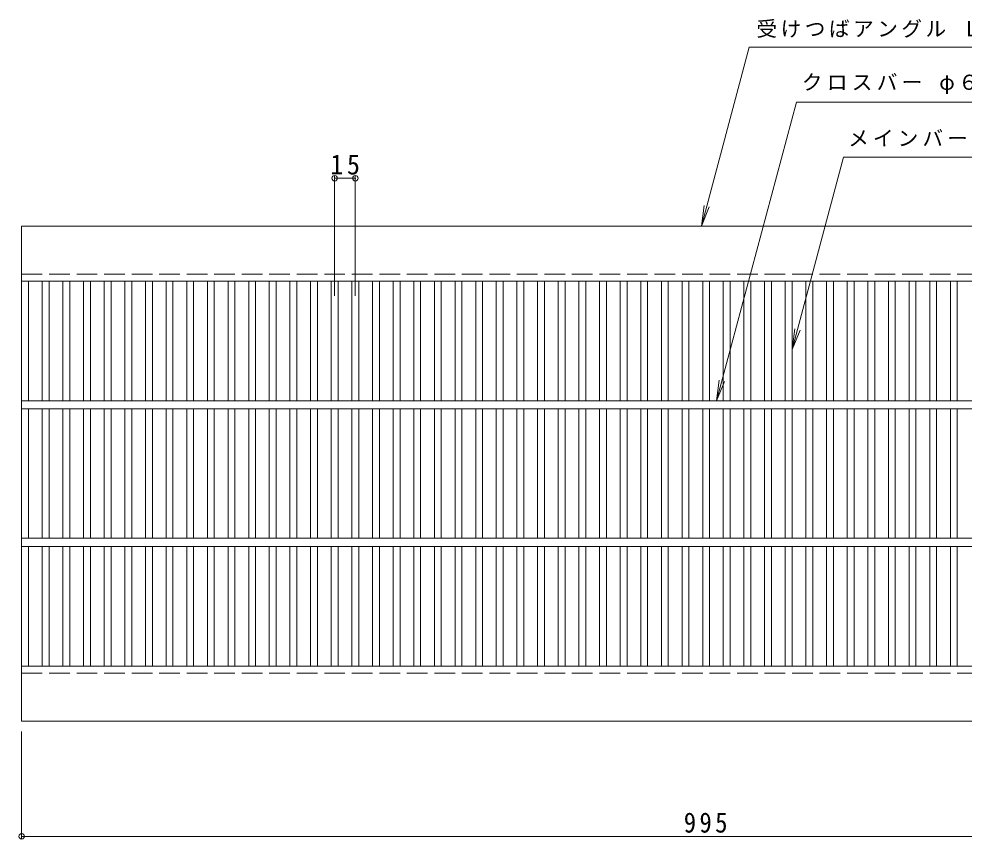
# Model space of a CAD drawing. Units: millimetres, scale not verified. Extents: x -892 to 910, y -686 to 608.
# Drawn here: x -681 to 6, y 12 to 608 of the extents above; entities that cross this region are included whole.
import ezdxf

# ---------------------------------------------------------------- set-up
doc = ezdxf.new("R2010")
doc.units = ezdxf.units.MM
doc.header["$LTSCALE"] = 5
doc.header["$PDMODE"] = 32
doc.header["$PDSIZE"] = 4
doc.linetypes.add('DASHED3', pattern=[4, 3, -1])
for name, color, linetype, lineweight in [('1-1_1-1ﾚｲﾔ', 2, 'Continuous', 9), ('1-2_1-2ﾚｲﾔ', 3, 'Continuous', 9), ('1-4_1-4ﾚｲﾔ', 7, 'Continuous', 9), ('1-5_1-5ﾚｲﾔ', 7, 'Continuous', 9)]:
    doc.layers.add(name, color=color, linetype=linetype, lineweight=lineweight)
doc.styles.add('ＭＳ ゴシック', font='')
doc.styles.get('ＭＳ ゴシック').set_extended_font_data('MS Gothic')

msp = doc.modelspace()

# ---------------------------------------------------------------- linework, layer by layer
at = {"layer": '1-1_1-1ﾚｲﾔ'}
for p, q in [((-678.966, 457.348), (-678.966, 417.348)), ((-678.966, 457.348), (316.034, 457.348)), ((-678.966, 417.348), (316.034, 417.348)), ((-678.966, 137.348), (316.034, 137.348)), ((-678.966, 97.348), (-678.966, 137.348)), ((-678.966, 97.348), (316.034, 97.348))]:
    msp.add_line(p, q, dxfattribs=at)
at = {"layer": '1-1_1-1ﾚｲﾔ', "linetype": 'DASHED3'}
for p, q in [((-678.966, 422.348), (316.034, 422.348)), ((-678.966, 132.348), (316.034, 132.348))]:
    msp.add_line(p, q, dxfattribs=at)
at = {"layer": '1-2_1-2ﾚｲﾔ', "color": 7}
for p, q in [((-451.466, 493.551), (-451.466, 406.642)), ((-451.466, 492.051), (-436.466, 492.051)), ((-436.466, 493.551), (-436.466, 406.642))]:
    msp.add_line(p, q, dxfattribs=at)
at = {"layer": '1-2_1-2ﾚｲﾔ'}
for p, q in [((-678.966, 137.348), (-678.966, 417.348)), ((-673.966, 330.348), (-673.966, 417.348)), ((-663.966, 330.348), (-663.966, 417.348)), ((-658.966, 330.348), (-658.966, 417.348)), ((-648.966, 330.348), (-648.966, 417.348)), ((-643.966, 330.348), (-643.966, 417.348)), ((-633.966, 330.348), (-633.966, 417.348)), ((-628.966, 330.348), (-628.966, 417.348)), ((-618.966, 330.348), (-618.966, 417.348)), ((-613.966, 330.348), (-613.966, 417.348)), ((-603.966, 330.348), (-603.966, 417.348)), ((-598.966, 330.348), (-598.966, 417.348)), ((-588.966, 330.348), (-588.966, 417.348)), ((-583.966, 330.348), (-583.966, 417.348)), ((-573.966, 330.348), (-573.966, 417.348)), ((-568.966, 330.348), (-568.966, 417.348)), ((-558.966, 330.348), (-558.966, 417.348)), ((-553.966, 330.348), (-553.966, 417.348)), ((-543.966, 330.348), (-543.966, 417.348)), ((-538.966, 330.348), (-538.966, 417.348)), ((-528.966, 330.348), (-528.966, 417.348)), ((-523.966, 330.348), (-523.966, 417.348)), ((-513.966, 330.348), (-513.966, 417.348)), ((-508.966, 330.348), (-508.966, 417.348)), ((-498.966, 330.348), (-498.966, 417.348)), ((-493.966, 330.348), (-493.966, 417.348)), ((-483.966, 330.348), (-483.966, 417.348)), ((-478.966, 330.348), (-478.966, 417.348)), ((-468.966, 330.348), (-468.966, 417.348)), ((-463.966, 330.348), (-463.966, 417.348)), ((-453.966, 330.348), (-453.966, 417.348)), ((-448.966, 330.348), (-448.966, 417.348)), ((-438.966, 330.348), (-438.966, 417.348)), ((-433.966, 330.348), (-433.966, 417.348)), ((-423.966, 330.348), (-423.966, 417.348)), ((-418.966, 330.348), (-418.966, 417.348)), ((-408.966, 330.348), (-408.966, 417.348)), ((-403.966, 330.348), (-403.966, 417.348)), ((-393.966, 330.348), (-393.966, 417.348)), ((-388.966, 330.348), (-388.966, 417.348)), ((-378.966, 330.348), (-378.966, 417.348)), ((-373.966, 330.348), (-373.966, 417.348)), ((-363.966, 330.348), (-363.966, 417.348)), ((-358.966, 330.348), (-358.966, 417.348)), ((-348.966, 330.348), (-348.966, 417.348)), ((-343.966, 330.348), (-343.966, 417.348)), ((-333.966, 330.348), (-333.966, 417.348)), ((-328.966, 330.348), (-328.966, 417.348)), ((-318.966, 330.348), (-318.966, 417.348)), ((-313.966, 330.348), (-313.966, 417.348)), ((-303.966, 330.348), (-303.966, 417.348)), ((-298.966, 330.348), (-298.966, 417.348)), ((-288.966, 330.348), (-288.966, 417.348)), ((-283.966, 330.348), (-283.966, 417.348)), ((-273.966, 330.348), (-273.966, 417.348)), ((-268.966, 330.348), (-268.966, 417.348)), ((-258.966, 330.348), (-258.966, 417.348)), ((-253.966, 330.348), (-253.966, 417.348)), ((-243.966, 330.348), (-243.966, 417.348)), ((-238.966, 330.348), (-238.966, 417.348)), ((-228.966, 330.348), (-228.966, 417.348)), ((-223.966, 330.348), (-223.966, 417.348)), ((-213.966, 330.348), (-213.966, 417.348)), ((-208.966, 330.348), (-208.966, 417.348)), ((-198.966, 330.348), (-198.966, 417.348)), ((-193.966, 330.348), (-193.966, 417.348)), ((-183.966, 330.348), (-183.966, 417.348)), ((-178.966, 330.348), (-178.966, 417.348)), ((-168.966, 330.348), (-168.966, 417.348)), ((-163.966, 330.348), (-163.966, 417.348)), ((-153.966, 330.348), (-153.966, 417.348)), ((-148.966, 330.348), (-148.966, 417.348)), ((-138.966, 330.348), (-138.966, 417.348)), ((-133.966, 330.348), (-133.966, 417.348)), ((-123.966, 330.348), (-123.966, 417.348)), ((-118.966, 330.348), (-118.966, 417.348)), ((-108.966, 330.348), (-108.966, 417.348)), ((-103.966, 330.348), (-103.966, 417.348)), ((-93.966, 330.348), (-93.966, 417.348)), ((-88.966, 330.348), (-88.966, 417.348)), ((-78.966, 330.348), (-78.966, 417.348)), ((-73.966, 330.348), (-73.966, 417.348)), ((-63.966, 330.348), (-63.966, 417.348)), ((-58.966, 330.348), (-58.966, 417.348)), ((-48.966, 330.348), (-48.966, 417.348)), ((-43.966, 330.348), (-43.966, 417.348)), ((-33.966, 330.348), (-33.966, 417.348)), ((-28.966, 330.348), (-28.966, 417.348)), ((-18.966, 330.348), (-18.966, 417.348)), ((-13.966, 330.348), (-13.966, 417.348)), ((-3.966, 330.348), (-3.966, 417.348)), ((1.034, 330.348), (1.034, 417.348)), ((316.034, 330.348), (-678.966, 330.348)), ((316.034, 324.348), (-678.966, 324.348)), ((-673.966, 230.348), (-673.966, 324.348)), ((-663.966, 230.348), (-663.966, 324.348)), ((-658.966, 230.348), (-658.966, 324.348)), ((-648.966, 230.348), (-648.966, 324.348)), ((-643.966, 230.348), (-643.966, 324.348)), ((-633.966, 230.348), (-633.966, 324.348)), ((-628.966, 230.348), (-628.966, 324.348)), ((-618.966, 230.348), (-618.966, 324.348)), ((-613.966, 230.348), (-613.966, 324.348)), ((-603.966, 230.348), (-603.966, 324.348)), ((-598.966, 230.348), (-598.966, 324.348)), ((-588.966, 230.348), (-588.966, 324.348)), ((-583.966, 230.348), (-583.966, 324.348)), ((-573.966, 230.348), (-573.966, 324.348)), ((-568.966, 230.348), (-568.966, 324.348)), ((-558.966, 230.348), (-558.966, 324.348)), ((-553.966, 230.348), (-553.966, 324.348)), ((-543.966, 230.348), (-543.966, 324.348)), ((-538.966, 230.348), (-538.966, 324.348)), ((-528.966, 230.348), (-528.966, 324.348)), ((-523.966, 230.348), (-523.966, 324.348)), ((-513.966, 230.348), (-513.966, 324.348)), ((-508.966, 230.348), (-508.966, 324.348)), ((-498.966, 230.348), (-498.966, 324.348)), ((-493.966, 230.348), (-493.966, 324.348)), ((-483.966, 230.348), (-483.966, 324.348)), ((-478.966, 230.348), (-478.966, 324.348)), ((-468.966, 230.348), (-468.966, 324.348)), ((-463.966, 230.348), (-463.966, 324.348)), ((-453.966, 230.348), (-453.966, 324.348)), ((-448.966, 230.348), (-448.966, 324.348)), ((-438.966, 230.348), (-438.966, 324.348)), ((-433.966, 230.348), (-433.966, 324.348)), ((-423.966, 230.348), (-423.966, 324.348)), ((-418.966, 230.348), (-418.966, 324.348)), ((-408.966, 230.348), (-408.966, 324.348)), ((-403.966, 230.348), (-403.966, 324.348)), ((-393.966, 230.348), (-393.966, 324.348)), ((-388.966, 230.348), (-388.966, 324.348)), ((-378.966, 230.348), (-378.966, 324.348)), ((-373.966, 230.348), (-373.966, 324.348)), ((-363.966, 230.348), (-363.966, 324.348)), ((-358.966, 230.348), (-358.966, 324.348)), ((-348.966, 230.348), (-348.966, 324.348)), ((-343.966, 230.348), (-343.966, 324.348)), ((-333.966, 230.348), (-333.966, 324.348)), ((-328.966, 230.348), (-328.966, 324.348)), ((-318.966, 230.348), (-318.966, 324.348)), ((-313.966, 230.348), (-313.966, 324.348)), ((-303.966, 230.348), (-303.966, 324.348)), ((-298.966, 230.348), (-298.966, 324.348)), ((-288.966, 230.348), (-288.966, 324.348)), ((-283.966, 230.348), (-283.966, 324.348)), ((-273.966, 230.348), (-273.966, 324.348)), ((-268.966, 230.348), (-268.966, 324.348)), ((-258.966, 230.348), (-258.966, 324.348)), ((-253.966, 230.348), (-253.966, 324.348)), ((-243.966, 230.348), (-243.966, 324.348)), ((-238.966, 230.348), (-238.966, 324.348)), ((-228.966, 230.348), (-228.966, 324.348)), ((-223.966, 230.348), (-223.966, 324.348)), ((-213.966, 230.348), (-213.966, 324.348)), ((-208.966, 230.348), (-208.966, 324.348)), ((-198.966, 230.348), (-198.966, 324.348)), ((-193.966, 230.348), (-193.966, 324.348)), ((-183.966, 230.348), (-183.966, 324.348)), ((-178.966, 230.348), (-178.966, 324.348)), ((-168.966, 230.348), (-168.966, 324.348)), ((-163.966, 230.348), (-163.966, 324.348)), ((-153.966, 230.348), (-153.966, 324.348)), ((-148.966, 230.348), (-148.966, 324.348)), ((-138.966, 230.348), (-138.966, 324.348)), ((-133.966, 230.348), (-133.966, 324.348)), ((-123.966, 230.348), (-123.966, 324.348)), ((-118.966, 230.348), (-118.966, 324.348)), ((-108.966, 230.348), (-108.966, 324.348)), ((-103.966, 230.348), (-103.966, 324.348)), ((-93.966, 230.348), (-93.966, 324.348)), ((-88.966, 230.348), (-88.966, 324.348)), ((-78.966, 230.348), (-78.966, 324.348)), ((-73.966, 230.348), (-73.966, 324.348)), ((-63.966, 230.348), (-63.966, 324.348)), ((-58.966, 230.348), (-58.966, 324.348)), ((-48.966, 230.348), (-48.966, 324.348)), ((-43.966, 230.348), (-43.966, 324.348)), ((-33.966, 230.348), (-33.966, 324.348)), ((-28.966, 230.348), (-28.966, 324.348)), ((-18.966, 230.348), (-18.966, 324.348)), ((-13.966, 230.348), (-13.966, 324.348)), ((-3.966, 230.348), (-3.966, 324.348)), ((1.034, 230.348), (1.034, 324.348)), ((316.034, 230.348), (-678.966, 230.348)), ((316.034, 224.348), (-678.966, 224.348)), ((-673.966, 137.348), (-673.966, 224.348)), ((-663.966, 137.348), (-663.966, 224.348)), ((-658.966, 137.348), (-658.966, 224.348)), ((-648.966, 137.348), (-648.966, 224.348)), ((-643.966, 137.348), (-643.966, 224.348)), ((-633.966, 137.348), (-633.966, 224.348)), ((-628.966, 137.348), (-628.966, 224.348)), ((-618.966, 137.348), (-618.966, 224.348)), ((-613.966, 137.348), (-613.966, 224.348)), ((-603.966, 137.348), (-603.966, 224.348)), ((-598.966, 137.348), (-598.966, 224.348)), ((-588.966, 137.348), (-588.966, 224.348)), ((-583.966, 137.348), (-583.966, 224.348)), ((-573.966, 137.348), (-573.966, 224.348)), ((-568.966, 137.348), (-568.966, 224.348)), ((-558.966, 137.348), (-558.966, 224.348)), ((-553.966, 137.348), (-553.966, 224.348)), ((-543.966, 137.348), (-543.966, 224.348)), ((-538.966, 137.348), (-538.966, 224.348)), ((-528.966, 137.348), (-528.966, 224.348)), ((-523.966, 137.348), (-523.966, 224.348)), ((-513.966, 137.348), (-513.966, 224.348)), ((-508.966, 137.348), (-508.966, 224.348)), ((-498.966, 137.348), (-498.966, 224.348)), ((-493.966, 137.348), (-493.966, 224.348)), ((-483.966, 137.348), (-483.966, 224.348)), ((-478.966, 137.348), (-478.966, 224.348)), ((-468.966, 137.348), (-468.966, 224.348)), ((-463.966, 137.348), (-463.966, 224.348)), ((-453.966, 137.348), (-453.966, 224.348)), ((-448.966, 137.348), (-448.966, 224.348)), ((-438.966, 137.348), (-438.966, 224.348)), ((-433.966, 137.348), (-433.966, 224.348)), ((-423.966, 137.348), (-423.966, 224.348)), ((-418.966, 137.348), (-418.966, 224.348)), ((-408.966, 137.348), (-408.966, 224.348)), ((-403.966, 137.348), (-403.966, 224.348)), ((-393.966, 137.348), (-393.966, 224.348)), ((-388.966, 137.348), (-388.966, 224.348)), ((-378.966, 137.348), (-378.966, 224.348)), ((-373.966, 137.348), (-373.966, 224.348)), ((-363.966, 137.348), (-363.966, 224.348)), ((-358.966, 137.348), (-358.966, 224.348)), ((-348.966, 137.348), (-348.966, 224.348)), ((-343.966, 137.348), (-343.966, 224.348)), ((-333.966, 137.348), (-333.966, 224.348)), ((-328.966, 137.348), (-328.966, 224.348)), ((-318.966, 137.348), (-318.966, 224.348)), ((-313.966, 137.348), (-313.966, 224.348)), ((-303.966, 137.348), (-303.966, 224.348)), ((-298.966, 137.348), (-298.966, 224.348)), ((-288.966, 137.348), (-288.966, 224.348)), ((-283.966, 137.348), (-283.966, 224.348)), ((-273.966, 137.348), (-273.966, 224.348)), ((-268.966, 137.348), (-268.966, 224.348)), ((-258.966, 137.348), (-258.966, 224.348)), ((-253.966, 137.348), (-253.966, 224.348)), ((-243.966, 137.348), (-243.966, 224.348)), ((-238.966, 137.348), (-238.966, 224.348)), ((-228.966, 137.348), (-228.966, 224.348)), ((-223.966, 137.348), (-223.966, 224.348)), ((-213.966, 137.348), (-213.966, 224.348)), ((-208.966, 137.348), (-208.966, 224.348)), ((-198.966, 137.348), (-198.966, 224.348)), ((-193.966, 137.348), (-193.966, 224.348)), ((-183.966, 137.348), (-183.966, 224.348)), ((-178.966, 137.348), (-178.966, 224.348)), ((-168.966, 137.348), (-168.966, 224.348)), ((-163.966, 137.348), (-163.966, 224.348)), ((-153.966, 137.348), (-153.966, 224.348)), ((-148.966, 137.348), (-148.966, 224.348)), ((-138.966, 137.348), (-138.966, 224.348)), ((-133.966, 137.348), (-133.966, 224.348)), ((-123.966, 137.348), (-123.966, 224.348)), ((-118.966, 137.348), (-118.966, 224.348)), ((-108.966, 137.348), (-108.966, 224.348)), ((-103.966, 137.348), (-103.966, 224.348)), ((-93.966, 137.348), (-93.966, 224.348)), ((-88.966, 137.348), (-88.966, 224.348)), ((-78.966, 137.348), (-78.966, 224.348)), ((-73.966, 137.348), (-73.966, 224.348)), ((-63.966, 137.348), (-63.966, 224.348)), ((-58.966, 137.348), (-58.966, 224.348)), ((-48.966, 137.348), (-48.966, 224.348)), ((-43.966, 137.348), (-43.966, 224.348)), ((-33.966, 137.348), (-33.966, 224.348)), ((-28.966, 137.348), (-28.966, 224.348)), ((-18.966, 137.348), (-18.966, 224.348)), ((-13.966, 137.348), (-13.966, 224.348)), ((-3.966, 137.348), (-3.966, 224.348)), ((1.034, 137.348), (1.034, 224.348))]:
    msp.add_line(p, q, dxfattribs=at)
at = {"layer": '1-2_1-2ﾚｲﾔ', "color": 7}
for p in [(-451.466, 492.051), (-436.466, 492.051)]:
    msp.add_point(p, dxfattribs=at)
at = {"layer": '1-4_1-4ﾚｲﾔ'}
for p, q in [((-678.966, 89.847), (-678.966, 12.216)), ((-678.966, 13.716), (316.034, 13.716))]:
    msp.add_line(p, q, dxfattribs=at)
msp.add_point((-678.966, 13.716), dxfattribs=at)
at = {"layer": '1-5_1-5ﾚｲﾔ'}
for p, q in [((-150.103, 587.348), (-184.937, 457.348)), ((-150.103, 587.348), (141.376, 587.348)), ((-115.821, 547.348), (-173.966, 330.348)), ((-115.821, 547.348), (70.581, 547.348)), ((-81.539, 507.348), (-118.966, 367.668)), ((-81.539, 507.348), (148.011, 507.348)), ((-184.937, 457.348), (-182.979, 472.219)), ((-184.937, 457.348), (-179.196, 471.206)), ((-118.966, 367.668), (-117.008, 382.54)), ((-118.966, 367.668), (-113.226, 381.527)), ((-173.966, 330.348), (-172.008, 345.219)), ((-173.966, 330.348), (-168.226, 344.206))]:
    msp.add_line(p, q, dxfattribs=at)

# ---------------------------------------------------------------- texts
at = {"layer": '1-2_1-2ﾚｲﾔ', "color": 2, "insert": (-454.591, 494.551), "char_height": 14.66, "attachment_point": 7, "style": 'ＭＳ ゴシック'}
msp.add_mtext('\\T1.27;\\W0.95;15', dxfattribs=at)
at = {"layer": '1-4_1-4ﾚｲﾔ', "color": 2, "insert": (-197.716, 16.216), "char_height": 14.66, "attachment_point": 7, "style": 'ＭＳ ゴシック'}
msp.add_mtext('\\T1.27;\\W0.9;995', dxfattribs=at)
at = {"layer": '1-5_1-5ﾚｲﾔ', "char_height": 11, "attachment_point": 7, "style": 'ＭＳ ゴシック'}
for s, insert in [('\\T1.17;受けつばアングル\\~Ｌ４０×４０×５', (-144.874, 594.061)), ('\\T1.21;クロスバー\\~φ６\\~＠100', (-111.919, 553.337)), ('\\T1.2;メインバー\\~ＤⅠ－３２\\~＠15', (-78.239, 514.583))]:
    msp.add_mtext(s, dxfattribs=dict(at, insert=insert))

doc.saveas('drawing.dxf')
